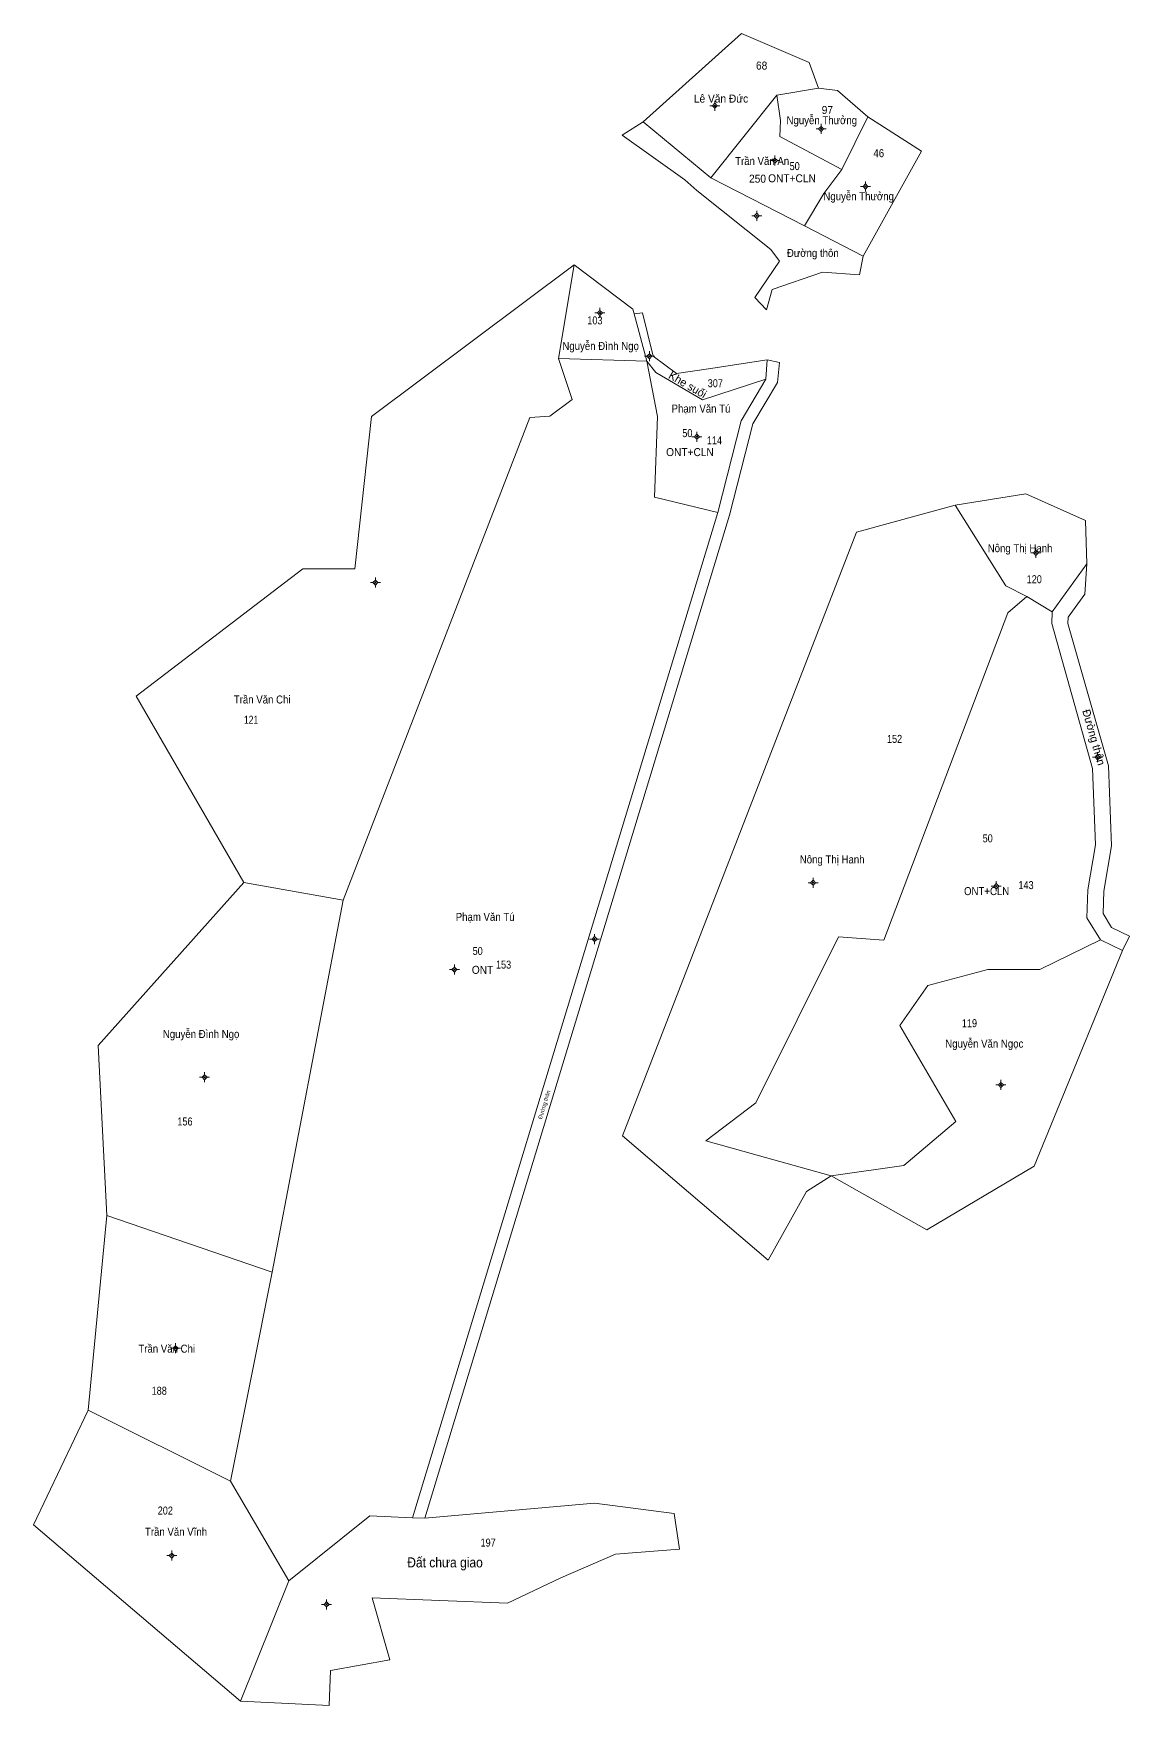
# Model space of a CAD drawing. Header units: metres. Extents: x 537114 to 539413, y 1847369 to 1850045.
# Drawn here: x 538308.3 to 538582.5, y 1849225.1 to 1849643 of the extents above; entities that cross this region are included whole.
import ezdxf
from ezdxf.enums import TextEntityAlignment as Align

# ---------------------------------------------------------------- set-up
doc = ezdxf.new("R2010")
doc.units = ezdxf.units.M
doc.header["$LTSCALE"] = 0.8
for name, color, linetype in [('1', 7, 'Continuous'), ('2', 7, 'Continuous'), ('3', 7, 'Continuous'), ('4', 7, 'Continuous')]:
    doc.layers.add(name, color=color, linetype=linetype)
for name, color, linetype, lineweight in [('11', 7, 'Continuous', 13), ('22', 7, 'Continuous', 13), ('5', 7, 'Continuous', 13)]:
    doc.layers.add(name, color=color, linetype=linetype, lineweight=lineweight)

msp = doc.modelspace()

# ---------------------------------------------------------------- hatches: boundary and pattern name
at = {"layer": '11'}
for points in [[(538478.8798, 1849624.9, 1), (538478.5798, 1849624.9, 1)], [(538505.4498, 1849619.12, 1), (538505.1498, 1849619.12, 1)], [(538493.8998, 1849611.19, 1), (538493.5998, 1849611.19, 1)], [(538516.5598, 1849604.72, 1), (538516.2597, 1849604.72, 1)], [(538489.3497, 1849597.38, 1), (538489.0497, 1849597.38, 1)], [(538450.1597, 1849573.1, 1), (538449.8597, 1849573.1, 1)], [(538462.5198, 1849562.28, 1), (538462.2198, 1849562.28, 1)], [(538474.4097, 1849542.18, 1), (538474.1097, 1849542.18, 1)], [(538559.1798, 1849513.15, 1), (538558.8797, 1849513.15, 1)], [(538393.9797, 1849505.72, 1), (538393.6797, 1849505.72, 1)], [(538574.6098, 1849462.06, 1), (538574.3098, 1849462.06, 1)], [(538503.4398, 1849430.71, 1), (538503.1397, 1849430.71, 1)], [(538549.2798, 1849429.84, 1), (538548.9798, 1849429.84, 1)], [(538448.7998, 1849416.62, 1), (538448.4997, 1849416.62, 1)], [(538413.7498, 1849408.98, 1), (538413.4498, 1849408.98, 1)], [(538351.2698, 1849382.08, 1), (538350.9698, 1849382.08, 1)], [(538550.4498, 1849380.17, 1), (538550.1498, 1849380.17, 1)], [(538344.0098, 1849314.36, 1), (538343.7098, 1849314.36, 1)], [(538343.0498, 1849262.54, 1), (538342.7497, 1849262.54, 1)], [(538381.7897, 1849250.34, 1), (538381.4897, 1849250.34, 1)]]:
    msp.add_hatch(color=256, dxfattribs=at).paths.add_polyline_path(points)

# ---------------------------------------------------------------- linework, layer by layer
for p, q in [((538478.11, 1849624.9), (538477.48, 1849624.9)), ((538478.73, 1849626.15), (538478.73, 1849625.53)), ((538478.73, 1849624.27), (538478.73, 1849623.65)), ((538479.98, 1849624.9), (538479.35, 1849624.9)), ((538504.68, 1849619.12), (538504.05, 1849619.12)), ((538505.3, 1849620.37), (538505.3, 1849619.75)), ((538505.3, 1849618.49), (538505.3, 1849617.87)), ((538506.55, 1849619.12), (538505.93, 1849619.12)), ((538493.13, 1849611.19), (538492.5, 1849611.19)), ((538493.75, 1849612.44), (538493.75, 1849611.81)), ((538493.75, 1849610.57), (538493.75, 1849609.94)), ((538495, 1849611.19), (538494.37, 1849611.19)), ((538516.41, 1849605.97), (538516.41, 1849605.35)), ((538515.79, 1849604.72), (538515.16, 1849604.72)), ((538516.41, 1849604.09), (538516.41, 1849603.47)), ((538517.66, 1849604.72), (538517.03, 1849604.72)), ((538488.57, 1849597.38), (538487.95, 1849597.38)), ((538489.2, 1849598.63), (538489.2, 1849598.01)), ((538490.45, 1849597.38), (538489.82, 1849597.38)), ((538489.2, 1849596.75), (538489.2, 1849596.13)), ((538449.39, 1849573.1), (538448.76, 1849573.1)), ((538450.01, 1849574.35), (538450.01, 1849573.73)), ((538450.01, 1849572.47), (538450.01, 1849571.85)), ((538451.26, 1849573.1), (538450.63, 1849573.1)), ((538462.37, 1849563.53), (538462.37, 1849562.91)), ((538461.75, 1849562.28), (538461.12, 1849562.28)), ((538462.37, 1849561.65), (538462.37, 1849561.03)), ((538463.62, 1849562.28), (538462.99, 1849562.28)), ((538474.26, 1849543.43), (538474.26, 1849542.81)), ((538473.63, 1849542.18), (538473.01, 1849542.18)), ((538474.26, 1849541.55), (538474.26, 1849540.93)), ((538475.51, 1849542.18), (538474.89, 1849542.18)), ((538559.03, 1849514.4), (538559.03, 1849513.77)), ((538558.41, 1849513.15), (538557.78, 1849513.15)), ((538559.03, 1849512.53), (538559.03, 1849511.9)), ((538560.28, 1849513.15), (538559.65, 1849513.15)), ((538393.2, 1849505.72), (538392.58, 1849505.72)), ((538393.83, 1849506.97), (538393.83, 1849506.35)), ((538393.83, 1849505.09), (538393.83, 1849504.47)), ((538395.08, 1849505.72), (538394.45, 1849505.72)), ((538574.46, 1849463.31), (538574.46, 1849462.69)), ((538573.83, 1849462.06), (538573.21, 1849462.06)), ((538574.46, 1849461.43), (538574.46, 1849460.81)), ((538575.71, 1849462.06), (538575.09, 1849462.06)), ((538502.67, 1849430.71), (538502.04, 1849430.71)), ((538503.29, 1849431.96), (538503.29, 1849431.33)), ((538503.29, 1849430.09), (538503.29, 1849429.46)), ((538504.54, 1849430.71), (538503.91, 1849430.71)), ((538548.51, 1849429.84), (538547.88, 1849429.84)), ((538549.13, 1849431.09), (538549.13, 1849430.47)), ((538550.38, 1849429.84), (538549.75, 1849429.84)), ((538549.13, 1849429.21), (538549.13, 1849428.59)), ((538448.65, 1849417.87), (538448.65, 1849417.25)), ((538448.03, 1849416.62), (538447.4, 1849416.62)), ((538448.65, 1849415.99), (538448.65, 1849415.37)), ((538449.9, 1849416.62), (538449.27, 1849416.62)), ((538412.97, 1849408.98), (538412.35, 1849408.98)), ((538413.6, 1849410.23), (538413.6, 1849409.61)), ((538414.85, 1849408.98), (538414.23, 1849408.98)), ((538413.6, 1849408.35), (538413.6, 1849407.73)), ((538350.49, 1849382.08), (538349.87, 1849382.08)), ((538351.12, 1849383.33), (538351.12, 1849382.71)), ((538351.12, 1849381.45), (538351.12, 1849380.83)), ((538352.37, 1849382.08), (538351.75, 1849382.08)), ((538549.68, 1849380.17), (538549.05, 1849380.17)), ((538550.3, 1849381.42), (538550.3, 1849380.79)), ((538551.55, 1849380.17), (538550.93, 1849380.17)), ((538550.3, 1849379.55), (538550.3, 1849378.92)), ((538343.23, 1849314.36), (538342.61, 1849314.36)), ((538343.86, 1849315.61), (538343.86, 1849314.99)), ((538343.86, 1849313.73), (538343.86, 1849313.11)), ((538345.11, 1849314.36), (538344.49, 1849314.36)), ((538342.9, 1849263.79), (538342.9, 1849263.17)), ((538342.27, 1849262.54), (538341.65, 1849262.54)), ((538342.9, 1849261.91), (538342.9, 1849261.29)), ((538344.15, 1849262.54), (538343.53, 1849262.54)), ((538381.01, 1849250.34), (538380.39, 1849250.34)), ((538381.64, 1849251.59), (538381.64, 1849250.97)), ((538382.89, 1849250.34), (538382.27, 1849250.34)), ((538381.64, 1849249.71), (538381.64, 1849249.09))]:
    msp.add_line(p, q, dxfattribs=at)
for points in [[(538478.73, 1849625.53), (538478.11, 1849624.9), (538478.73, 1849624.27), (538479.35, 1849624.9)], [(538505.3, 1849619.75), (538504.68, 1849619.12), (538505.3, 1849618.49), (538505.93, 1849619.12)], [(538493.75, 1849611.81), (538493.13, 1849611.19), (538493.75, 1849610.57), (538494.37, 1849611.19)], [(538516.41, 1849605.35), (538515.79, 1849604.72), (538516.41, 1849604.09), (538517.03, 1849604.72)], [(538489.2, 1849598.01), (538488.57, 1849597.38), (538489.2, 1849596.75), (538489.82, 1849597.38)], [(538450.01, 1849573.73), (538449.39, 1849573.1), (538450.01, 1849572.47), (538450.63, 1849573.1)], [(538462.37, 1849562.91), (538461.75, 1849562.28), (538462.37, 1849561.65), (538462.99, 1849562.28)], [(538474.26, 1849542.81), (538473.63, 1849542.18), (538474.26, 1849541.55), (538474.89, 1849542.18)], [(538559.03, 1849513.77), (538558.41, 1849513.15), (538559.03, 1849512.53), (538559.65, 1849513.15)], [(538393.83, 1849506.35), (538393.2, 1849505.72), (538393.83, 1849505.09), (538394.45, 1849505.72)], [(538574.46, 1849462.69), (538573.83, 1849462.06), (538574.46, 1849461.43), (538575.09, 1849462.06)], [(538503.29, 1849431.33), (538502.67, 1849430.71), (538503.29, 1849430.09), (538503.91, 1849430.71)], [(538549.13, 1849430.47), (538548.51, 1849429.84), (538549.13, 1849429.21), (538549.75, 1849429.84)], [(538448.65, 1849417.25), (538448.03, 1849416.62), (538448.65, 1849415.99), (538449.27, 1849416.62)], [(538413.6, 1849409.61), (538412.97, 1849408.98), (538413.6, 1849408.35), (538414.23, 1849408.98)], [(538351.12, 1849382.71), (538350.49, 1849382.08), (538351.12, 1849381.45), (538351.75, 1849382.08)], [(538550.3, 1849380.79), (538549.68, 1849380.17), (538550.3, 1849379.55), (538550.93, 1849380.17)], [(538343.86, 1849314.99), (538343.23, 1849314.36), (538343.86, 1849313.73), (538344.49, 1849314.36)], [(538342.9, 1849263.17), (538342.27, 1849262.54), (538342.9, 1849261.91), (538343.53, 1849262.54)], [(538381.64, 1849250.97), (538381.01, 1849250.34), (538381.64, 1849249.71), (538382.27, 1849250.34)]]:
    msp.add_lwpolyline(points, close=True, dxfattribs=at)
for centre in [(538478.7298, 1849624.9), (538505.2998, 1849619.12), (538493.7498, 1849611.19), (538516.4097, 1849604.72), (538489.1997, 1849597.38), (538450.0097, 1849573.1), (538462.3698, 1849562.28), (538474.2597, 1849542.18), (538559.0297, 1849513.15), (538393.8297, 1849505.72), (538574.4598, 1849462.06), (538503.2897, 1849430.71), (538549.1298, 1849429.84), (538448.6497, 1849416.62), (538413.5998, 1849408.98), (538351.1198, 1849382.08), (538550.2998, 1849380.17), (538343.8598, 1849314.36), (538342.8997, 1849262.54), (538381.6397, 1849250.34)]:
    msp.add_circle(centre, 0.15, dxfattribs=at)
at = {"layer": '22'}
for p, q in [((538477.74, 1849606.84), (538460.8, 1849620.85)), ((538477.74, 1849606.84), (538501.13, 1849594.88)), ((538501.13, 1849594.88), (538515.87, 1849587.34)), ((538491.78, 1849561.39), (538491.45, 1849556.59)), ((538479.52, 1849523.27), (538403.09, 1849272.01)), ((538571.8, 1849510.38), (538563.07, 1849498.37)), ((538580.73, 1849413.75), (538575.16, 1849416.42)), ((538406.18, 1849271.86), (538403.09, 1849272.01))]:
    msp.add_line(p, q, dxfattribs=at)
for points in [[(538460.8, 1849620.85), (538455.52, 1849617.51), (538471.26, 1849606.35), (538474.21, 1849603.73), (538492.72, 1849588.96), (538494.91, 1849586.08), (538488.7, 1849577.01), (538491.64, 1849573.92), (538493.11, 1849578.97), (538505.7, 1849583.3), (538514.91, 1849582.61), (538515.87, 1849587.34)], [(538491.78, 1849561.39), (538494.88, 1849560.7), (538494.44, 1849555.71), (538488.22, 1849545.42), (538482.44, 1849522.58), (538406.18, 1849271.86)], [(538491.45, 1849556.59), (538485.31, 1849546.16), (538479.52, 1849523.27)], [(538580.73, 1849413.75), (538582.46, 1849417.36), (538577.96, 1849419.51), (538575.83, 1849423.02), (538575.99, 1849428.56), (538577.93, 1849439.95), (538577.15, 1849459.9), (538567.04, 1849495.5), (538567.06, 1849497.05), (538571.24, 1849502.81), (538571.8, 1849510.38)], [(538563.07, 1849498.37), (538563.04, 1849495.46), (538573.17, 1849459.27), (538573.92, 1849440.21), (538572, 1849428.96), (538571.8, 1849421.95), (538575.16, 1849416.42)]]:
    msp.add_lwpolyline(points, dxfattribs=at)
at = {"layer": '5'}
for p, q in [((538477.74, 1849606.84), (538494.24, 1849627.51)), ((538504.69, 1849629.31), (538494.24, 1849627.51)), ((538517.01, 1849622.11), (538510.49, 1849608.94)), ((538439.65, 1849561.71), (538443.51, 1849585.12)), ((538458.56, 1849572.87), (538461.72, 1849561.09)), ((538439.65, 1849561.71), (538461.72, 1849561.09)), ((538556.76, 1849502.23), (538563.07, 1849498.37)), ((538368, 1849333.39), (538385.76, 1849426.31)), ((538326.71, 1849347.57), (538322.02, 1849298.92)), ((538368, 1849333.39), (538357.62, 1849281.14)), ((538357.62, 1849281.14), (538322.02, 1849298.92)), ((538372.18, 1849256.25), (538357.62, 1849281.14)), ((538360.09, 1849226.16), (538372.18, 1849256.25))]:
    msp.add_line(p, q, dxfattribs=at)
for points in [[(538460.8, 1849620.85), (538485.39, 1849642.97), (538502.33, 1849635.68), (538504.69, 1849629.31)], [(538494.24, 1849627.51), (538495.15, 1849621.21), (538494.99, 1849617.25), (538510.49, 1849608.94)], [(538504.69, 1849629.31), (538509.4, 1849628.74), (538517.01, 1849622.11)], [(538517.01, 1849622.11), (538530.41, 1849613.52), (538515.87, 1849587.34)], [(538510.49, 1849608.94), (538506, 1849603), (538501.13, 1849594.88)], [(538443.51, 1849585.12), (538392.88, 1849547.21), (538388.66, 1849509.18), (538375.73, 1849509.18), (538334.01, 1849477.37), (538360.94, 1849430.76), (538385.76, 1849426.31)], [(538443.51, 1849585.12), (538458.23, 1849574.06), (538458.56, 1849572.87)], [(538458.56, 1849572.87), (538460.61, 1849573.14), (538463.28, 1849562.33), (538469.16, 1849557.97), (538477.15, 1849559.18), (538491.78, 1849561.39)], [(538385.76, 1849426.31), (538432.43, 1849546.97), (538437.5, 1849547.35), (538443.08, 1849551.52), (538439.65, 1849561.71)], [(538461.72, 1849561.09), (538464.42, 1849547.26), (538463.61, 1849527.04), (538479.52, 1849523.27)], [(538491.45, 1849556.59), (538475.64, 1849551.42), (538463.94, 1849558.23), (538461.72, 1849561.09)], [(538538.8, 1849525.09), (538556.48, 1849527.93), (538571.47, 1849521.23), (538571.8, 1849510.38)], [(538507.81, 1849357.46), (538501.68, 1849353.54), (538492.1, 1849336.33), (538455.6, 1849367.43), (538514.15, 1849518.31), (538538.8, 1849525.09)], [(538556.76, 1849502.23), (538551.54, 1849504.91), (538538.8, 1849525.09)], [(538507.81, 1849357.46), (538476.49, 1849366.16), (538488.97, 1849375.68), (538509.69, 1849417.2), (538520.99, 1849416.36), (538552.01, 1849498.13), (538556.76, 1849502.23)], [(538360.94, 1849430.76), (538324.52, 1849389.98), (538326.71, 1849347.57), (538368, 1849333.39)], [(538575.16, 1849416.42), (538560, 1849409), (538547, 1849409), (538532, 1849405), (538525, 1849395), (538539, 1849371), (538526, 1849360), (538507.81, 1849357.46)], [(538580.73, 1849413.75), (538558.6, 1849359.83), (538531.76, 1849343.93), (538507.81, 1849357.46)], [(538322.02, 1849298.92), (538308.31, 1849270.18), (538360.09, 1849226.16)], [(538406.18, 1849271.86), (538448.63, 1849275.62), (538468.54, 1849273.03), (538469.9, 1849264.13), (538453.86, 1849262.91), (538440.18, 1849256.94), (538426.85, 1849250.67), (538393, 1849252), (538397.45, 1849236.44), (538382.64, 1849233.8), (538382.24, 1849225.05), (538360.09, 1849226.16)], [(538403.09, 1849272.01), (538392.42, 1849272.51), (538372.18, 1849256.25)]]:
    msp.add_lwpolyline(points, dxfattribs=at)

# ---------------------------------------------------------------- texts
at = {"layer": '1'}
for s, height, width, p in [('Lê Văn Đức', 2, 0.95, (538480.28, 1849625.69)), ('Nguyễn Thưởng', 2, 0.9, (538505.485, 1849620.29)), ('Trần Văn An', 2, 0.9, (538490.565, 1849610.09)), ('Nguyễn Thưởng', 2, 0.9, (538514.705, 1849601.28)), ('Đường thôn', 2, 0.9, (538503.23, 1849587.1)), ('Nguyễn Đình Ngọ', 2, 0.9, (538450.17, 1849563.86)), ('Phạm Văn Tú', 2, 0.9, (538475.27, 1849548.21)), ('Nông Thị Hanh', 2, 0.9, (538555.075, 1849513.32)), ('Trần Văn Chi', 2, 0.9, (538365.515, 1849475.5)), ('Nông Thị Hanh', 2, 0.9, (538508.075, 1849435.53)), ('Phạm Văn Tú', 2, 0.9, (538421.29, 1849421.17)), ('Nguyễn Đình Ngọ', 2, 0.9, (538350.25, 1849391.9)), ('Nguyễn Văn Ngọc', 2, 0.9, (538546.125, 1849389.49)), ('Trần Văn Chi', 2, 0.9, (538341.645, 1849313.25)), ('Trần Văn Vĩnh', 2, 0.9, (538343.97, 1849267.49)), ('Đất chưa giao', 2.5, 0.9, (538411.25, 1849259.58))]:
    msp.add_text(s, height=height, dxfattribs=dict(at, width=width)).set_placement(p, align=Align.CENTER)
for s, height, rotation, p in [('Khe suối', 2, 329.798, (538471.437, 1849554.3051)), ('Đường thôn', 2, 285.854, (538572.564, 1849466.7732)), ('Đường thôn', 1, 73.082, (538436.5373, 1849375.0745))]:
    msp.add_text(s, height=height, rotation=rotation, dxfattribs=at).set_placement(p, align=Align.CENTER)
at = {"layer": '2'}
for s, width, p in [('68', 0.95, (538490.435, 1849633.94)), ('97', 0.95, (538506.875, 1849622.84)), ('46', 0.9, (538519.73, 1849612.04)), ('250', 0.95, (538489.405, 1849605.67)), ('143', 0.85, (538556.56, 1849429.11)), ('119', 0.85, (538542.41, 1849394.6))]:
    msp.add_text(s, height=2, dxfattribs=dict(at, width=width)).set_placement(p, align=Align.CENTER)
for s, rotation, width, p in [('103', 359.819, 0.85, (538448.7318, 1849570.2541)), ('307', 359.95, 0.85, (538478.8541, 1849554.5483)), ('114', 359.95, 0.85, (538478.6391, 1849540.2683)), ('120', 359.95, 0.85, (538558.6191, 1849505.5583)), ('121', 359.819, 0.8, (538362.7468, 1849470.4443)), ('152', 359.95, 0.85, (538523.6841, 1849465.6583)), ('153', 359.819, 0.85, (538425.8918, 1849409.2441)), ('156', 359.819, 0.85, (538346.2118, 1849370.0339)), ('188', 359.819, 0.85, (538339.7718, 1849302.734)), ('202', 359.819, 0.85, (538341.2918, 1849272.7939)), ('197', 359.819, 0.85, (538422.0318, 1849264.784))]:
    msp.add_text(s, height=2, rotation=rotation, dxfattribs=dict(at, width=width)).set_placement(p, align=Align.CENTER)
at = {"layer": '3', "width": 0.95}
msp.add_text('ONT+CLN', height=2, dxfattribs=at).set_placement((538498.03, 1849605.77), align=Align.CENTER)
for s, rotation, p in [('ONT+CLN', 359.95, (538478.4783, 1849537.3296)), ('ONT', 359.819, (538423.3137, 1849407.9232))]:
    msp.add_text(s, height=2, rotation=rotation, dxfattribs=at).set_placement(p, align=Align.RIGHT)
at = {"layer": '3', "width": 0.9}
msp.add_text('ONT+CLN ', height=2, dxfattribs=at).set_placement((538553.03, 1849427.61), align=Align.RIGHT)
at = {"layer": '4', "width": 0.85}
for p in [(538498.7, 1849608.81), (538471.86, 1849542.08), (538546.97, 1849440.8), (538419.42, 1849412.64)]:
    msp.add_text('50', height=2, dxfattribs=at).set_placement(p, align=Align.CENTER)

doc.saveas('drawing.dxf')
